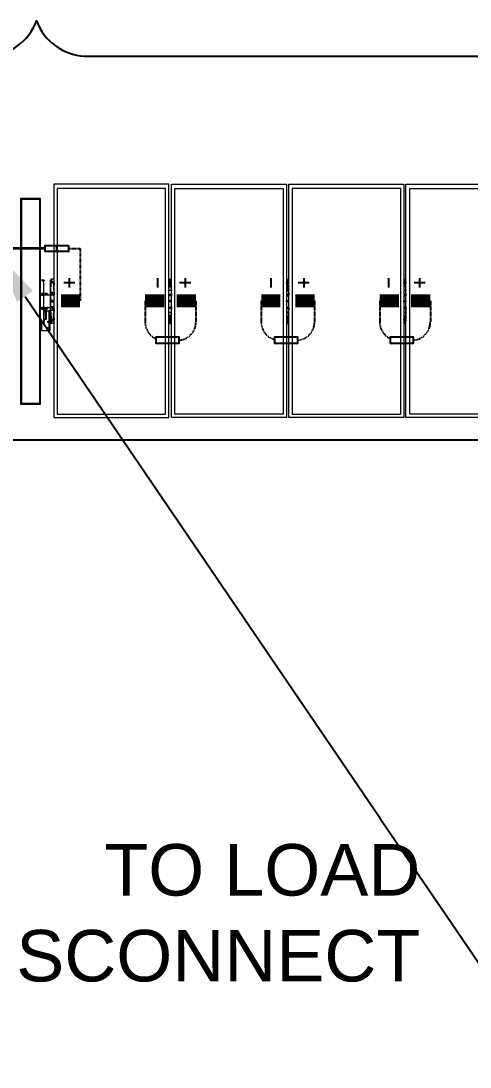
# Model space of a CAD drawing. Header units: feet. Extents: x -9903 to 12307, y -41 to 4121.
# Drawn here: x 10378.8 to 10553, y 1088 to 1494.2 of the extents above; entities that cross this region are included whole.
import ezdxf
from ezdxf import colors
from ezdxf.entities.mleader import LeaderData, LeaderLine
from ezdxf.lldxf.tags import DXFTag
from ezdxf.math import Vec2, Vec3

# ---------------------------------------------------------------- set-up
doc = ezdxf.new("R2010")
doc.units = ezdxf.units.FT
doc.header["$MEASUREMENT"] = 0
doc.linetypes.add('HIDDEN', pattern=[0.375, 0.25, -0.125])
for name, color, linetype in [('E-HARN-COMP', 8, 'Continuous'), ('E-TRNK-CABL-NEG', 6, 'HIDDEN'), ('E-TRUNK-CABLE-POS', 6, 'HIDDEN'), ('G-ANNO-TEXT', 1, 'Continuous'), ('Polarity-Text', 7, 'Continuous'), ('PV-DC-CABL-UG+', 5, 'DC+')]:
    doc.layers.add(name, color=color, linetype=linetype)
doc.styles.add('NEI-A', font='arial.ttf')
tags = doc.linetypes.add('DC+', pattern='A,0.176989,-0.049113,["DC+",NEI-A,S=0.1,R=0,X=0,Y=-0.05],-0.049113,-0.250887,0.176989', length=0.703091).pattern_tags.tags
tags[6] = DXFTag(74, 10)

# ---------------------------------------------------------------- blocks, each defined once
blk = doc.blocks.new('A$Cc93f9aa1')
at = {"lineweight": 5}
for points in [[(10.1663, 0), (10.1663, 0.4666), (9.9363, 0.4666), (9.9363, 0)], [(10.4012, 0), (10.1713, 0), (10.1713, 0.4666), (10.4012, 0.4666)], [(10.6362, 0), (10.4062, 0), (10.4062, 0.4666), (10.6362, 0.4666)], [(10.6396, 0), (10.6396, 0.4666), (10.8712, 0.4666), (10.8712, 0)], [(10.1596, 0.4583), (9.9429, 0.4583), (9.9429, 0.0067), (10.1596, 0.0067)], [(10.1779, 0.0067), (10.1779, 0.4583), (10.3946, 0.4583), (10.3946, 0.0067)], [(10.6296, 0.4583), (10.4129, 0.4583), (10.4129, 0.0067), (10.6296, 0.0067)], [(10.6479, 0.0067), (10.6479, 0.4583), (10.8629, 0.4583), (10.8629, 0.0067)], [(9.8696, 0.4383), (9.8696, 0.0267), (9.9096, 0.0267), (9.9096, 0.4383)], [(9.8713, 0.4366), (9.8713, 0.0283), (9.8713, 0.4366), (9.9079, 0.4366)], [(10.1679, 0.275), (10.1696, 0.275), (10.1696, 0.2733), (10.1679, 0.2733)], [(9.9296, 0.2683), (9.9296, 0.265)], [(9.9129, 0.2483), (9.9113, 0.2467), (9.9129, 0.245), (9.9146, 0.2467)], [(9.9146, 0.2467), (9.9129, 0.2467)], [(9.9146, 0.2467), (9.9129, 0.2467)], [(9.9196, 0.2467), (9.9179, 0.2467)], [(9.9246, 0.2467), (9.9229, 0.2467)], [(9.9329, 0.235), (9.9313, 0.235), (9.9313, 0.2317), (9.9346, 0.2317), (9.9346, 0.2333), (9.9329, 0.2333)], [(10.1679, 0.235), (10.1696, 0.235), (10.1696, 0.2317), (10.1663, 0.2317), (10.1663, 0.2333), (10.1679, 0.2333)], [(10.4029, 0.235), (10.4046, 0.2333), (10.4046, 0.2317), (10.4012, 0.2317), (10.4012, 0.2333), (10.4029, 0.2333)], [(10.6379, 0.235), (10.6379, 0.2333), (10.6396, 0.2333), (10.6396, 0.2317), (10.6379, 0.2317), (10.6362, 0.2317), (10.6362, 0.2333)], [(9.9129, 0.22), (9.9113, 0.2183), (9.9129, 0.2167), (9.9146, 0.2183)], [(9.9146, 0.22), (9.9129, 0.22), (9.9146, 0.22), (9.9146, 0.2183), (9.9146, 0.2167), (9.9129, 0.2167), (9.9146, 0.2167), (9.9146, 0.2183), (9.9129, 0.2183), (9.9146, 0.2183), (9.9129, 0.2183), (9.9146, 0.2183), (9.9129, 0.2183), (9.9146, 0.2183), (9.9129, 0.2183), (9.9146, 0.2183)], [(9.9196, 0.2133), (9.9179, 0.2133)], [(9.9196, 0.2133), (9.9179, 0.2133)], [(9.9279, 0.2133), (9.9263, 0.2133)], [(9.9313, 0.22), (9.9296, 0.22), (9.9313, 0.22), (9.9346, 0.22), (9.9346, 0.2217), (9.9313, 0.2217)], [(9.9146, 0.1917), (9.9129, 0.1917)], [(9.9296, 0.2), (9.9296, 0.1967), (9.9296, 0.19)], [(9.9329, 0.19), (9.9313, 0.19)], [(9.9079, 0.0283), (9.8713, 0.0283)]]:
    blk.add_lwpolyline(points, close=True, dxfattribs=at)
for points in [[(9.9079, 0.4366), (9.9079, 0.0283), (9.9079, 0.4366)], [(9.9096, 0.19), (9.9163, 0.19), (9.9163, 0.275), (9.9096, 0.275)], [(9.9129, 0.2733), (9.9146, 0.2733)], [(9.9163, 0.275), (9.9179, 0.275)], [(9.9296, 0.2767), (9.9313, 0.2767), (9.9313, 0.2717), (9.9296, 0.2717)], [(9.9296, 0.2683), (9.9296, 0.275), (9.9296, 0.2683)], [(9.9296, 0.275), (9.9313, 0.275), (9.9329, 0.275), (9.9313, 0.275)], [(9.9363, 0.2767), (9.9313, 0.2767)], [(10.1663, 0.2767), (10.1713, 0.2767)], [(10.1679, 0.2733), (10.1679, 0.27)], [(10.1729, 0.255), (10.1713, 0.255), (10.1713, 0.2567), (10.1696, 0.2633), (10.1696, 0.2733), (10.1696, 0.27), (10.1713, 0.2683)], [(10.4012, 0.2767), (10.4062, 0.2767)], [(10.4029, 0.275), (10.4046, 0.275)], [(10.4029, 0.27), (10.4029, 0.2733), (10.4029, 0.275), (10.4029, 0.2733), (10.4046, 0.2733), (10.4046, 0.2717), (10.4046, 0.27), (10.4046, 0.2683)], [(10.4062, 0.255), (10.4046, 0.255), (10.4046, 0.2633), (10.4029, 0.2733)], [(10.6362, 0.2767), (10.6396, 0.2767)], [(10.6379, 0.2733), (10.6379, 0.275), (10.6379, 0.2733)], [(10.6379, 0.27), (10.6379, 0.2733), (10.6396, 0.2717), (10.6396, 0.27), (10.6396, 0.2683)], [(10.6412, 0.255), (10.6396, 0.255), (10.6396, 0.2633), (10.6379, 0.2733)], [(9.9346, 0.2717), (9.9363, 0.25), (9.9296, 0.25), (9.9313, 0.2717), (9.9296, 0.2717), (9.9296, 0.27)], [(9.9296, 0.2483), (9.9296, 0.265), (9.9296, 0.2483)], [(9.9346, 0.2717), (9.9313, 0.2717), (9.9346, 0.2717)], [(9.9346, 0.2683), (9.9346, 0.27)], [(9.9363, 0.2667), (9.9363, 0.2683), (9.9379, 0.2683)], [(10.1729, 0.2467), (10.1713, 0.2467), (10.1713, 0.255)], [(10.4079, 0.2467), (10.4062, 0.2467), (10.4062, 0.2517), (10.4046, 0.2533), (10.4046, 0.255)], [(10.6412, 0.2467), (10.6396, 0.2467), (10.6396, 0.255)], [(9.9129, 0.2483), (9.9113, 0.2467)], [(9.9113, 0.2483), (9.9113, 0.2467)], [(9.9113, 0.2483), (9.9113, 0.2483)], [(9.9129, 0.2483), (9.9113, 0.2483)], [(9.9129, 0.245), (9.9113, 0.2467)], [(9.9113, 0.2467), (9.9113, 0.245)], [(9.9113, 0.2467), (9.9113, 0.2467)], [(9.9113, 0.245), (9.9129, 0.245)], [(9.9113, 0.245), (9.9113, 0.245)], [(9.9129, 0.2483), (9.9146, 0.2483)], [(9.9129, 0.2483), (9.9146, 0.2483)], [(9.9129, 0.2483), (9.9146, 0.2483), (9.9146, 0.2467)], [(9.9129, 0.2483), (9.9129, 0.2483)], [(9.9146, 0.2483), (9.9129, 0.2483)], [(9.9129, 0.2467), (9.9146, 0.2467)], [(9.9129, 0.2467), (9.9146, 0.2467)], [(9.9146, 0.2467), (9.9146, 0.245), (9.9129, 0.245)], [(9.9129, 0.2467), (9.9146, 0.2467)], [(9.9129, 0.2467), (9.9146, 0.2467)], [(9.9129, 0.245), (9.9146, 0.245)], [(9.9129, 0.245), (9.9129, 0.245)], [(9.9146, 0.2483), (9.9146, 0.2483)], [(9.9146, 0.2467), (9.9146, 0.2483)], [(9.9146, 0.2467), (9.9163, 0.2467)], [(9.9146, 0.2467), (9.9146, 0.2467)], [(9.9146, 0.245), (9.9146, 0.2467)], [(9.9146, 0.245), (9.9146, 0.245)], [(9.9363, 0.245), (9.9346, 0.245), (9.9296, 0.245), (9.9229, 0.245), (9.9179, 0.245), (9.9163, 0.245)], [(9.9163, 0.22), (9.9179, 0.22), (9.9229, 0.22), (9.9296, 0.22), (9.9296, 0.245), (9.9313, 0.245), (9.9296, 0.245)], [(9.9229, 0.2483), (9.9213, 0.2483), (9.9229, 0.2483), (9.9229, 0.2467), (9.9179, 0.2467), (9.9179, 0.2483), (9.9196, 0.2483), (9.9213, 0.2483)], [(9.9179, 0.2483), (9.9213, 0.2483), (9.9196, 0.2483)], [(9.9296, 0.2483), (9.9296, 0.25), (9.9313, 0.25)], [(9.9296, 0.25), (9.9363, 0.25), (9.9379, 0.25)], [(9.9346, 0.2467), (9.9346, 0.245), (9.9313, 0.245), (9.9296, 0.245), (9.9296, 0.2483), (9.9313, 0.2483)], [(9.9296, 0.2483), (9.9296, 0.2467), (9.9296, 0.2483)], [(9.9296, 0.2467), (9.9296, 0.2183), (9.9296, 0.2467)], [(9.9363, 0.2467), (9.9346, 0.2467), (9.9313, 0.2467), (9.9313, 0.245)], [(10.1663, 0.2467), (10.1713, 0.2467)], [(10.1663, 0.245), (10.1713, 0.245), (10.1729, 0.245)], [(10.1713, 0.245), (10.1713, 0.2433), (10.1663, 0.2433)], [(10.4062, 0.2467), (10.4046, 0.2467), (10.4012, 0.2467)], [(10.4012, 0.245), (10.4046, 0.245), (10.4062, 0.245)], [(10.4012, 0.2433), (10.4046, 0.2433), (10.4062, 0.2433)], [(10.4046, 0.2433), (10.4046, 0.245)], [(10.6362, 0.2467), (10.6396, 0.2467)], [(10.6362, 0.245), (10.6396, 0.245), (10.6412, 0.245)], [(10.6396, 0.245), (10.6396, 0.2433), (10.6362, 0.2433)], [(9.9146, 0.2167), (9.9129, 0.2167), (9.9113, 0.2183), (9.9129, 0.22), (9.9113, 0.22), (9.9113, 0.2183), (9.9113, 0.2167), (9.9129, 0.2167)], [(9.9113, 0.22), (9.9113, 0.22)], [(9.9113, 0.2183), (9.9113, 0.2183)], [(9.9113, 0.2167), (9.9113, 0.2167)], [(9.9229, 0.2133), (9.9213, 0.2133), (9.9196, 0.2133), (9.9196, 0.2117), (9.9196, 0.1967), (9.9213, 0.1967), (9.9213, 0.2133), (9.9263, 0.2133), (9.9263, 0.1733), (9.9113, 0.1733)], [(9.9129, 0.22), (9.9129, 0.22)], [(9.9129, 0.2167), (9.9129, 0.2167)], [(9.9146, 0.22), (9.9146, 0.22)], [(9.9146, 0.2183), (9.9146, 0.2183)], [(9.9146, 0.2167), (9.9146, 0.2167)], [(9.9163, 0.215), (9.9163, 0.2133), (9.9179, 0.2133)], [(9.9179, 0.215), (9.9163, 0.215), (9.9179, 0.215)], [(9.9163, 0.215), (9.9179, 0.215)], [(9.9163, 0.2133), (9.9163, 0.2133)], [(9.9163, 0.2133), (9.9179, 0.2133)], [(9.9163, 0.2133), (9.9179, 0.2133)], [(9.9163, 0.2133), (9.9179, 0.2133)], [(9.9163, 0.2133), (9.9179, 0.2133)], [(9.9163, 0.2133), (9.9179, 0.2133), (9.9196, 0.2133)], [(9.9163, 0.2133), (9.9179, 0.2133), (9.9196, 0.2133)], [(9.9163, 0.2133), (9.9179, 0.2133)], [(9.9163, 0.2133), (9.9179, 0.2133), (9.9196, 0.2133)], [(9.9163, 0.2133), (9.9196, 0.2133)], [(9.9179, 0.1933), (9.9163, 0.1933), (9.9196, 0.1967), (9.9196, 0.2117)], [(9.9246, 0.22), (9.9229, 0.22), (9.9229, 0.2183), (9.9179, 0.2183), (9.9179, 0.22), (9.9196, 0.22)], [(9.9179, 0.2183), (9.9179, 0.2167), (9.9196, 0.2167), (9.9213, 0.2167), (9.9229, 0.2167)], [(9.9179, 0.2167), (9.9213, 0.2167), (9.9196, 0.2167)], [(9.9179, 0.215), (9.9179, 0.2133)], [(9.9179, 0.215), (9.9196, 0.215)], [(9.9179, 0.2133), (9.9196, 0.2133)], [(9.9179, 0.2133), (9.9196, 0.2133)], [(9.9179, 0.2133), (9.9196, 0.2133)], [(9.9213, 0.2117), (9.9196, 0.2117), (9.9179, 0.2133), (9.9196, 0.2133), (9.9179, 0.2133), (9.9196, 0.2133), (9.9213, 0.2133), (9.9229, 0.2133), (9.9213, 0.2133), (9.9279, 0.2133), (9.9279, 0.1733), (9.9263, 0.1733)], [(9.9196, 0.2133), (9.9213, 0.2133)], [(9.9213, 0.2167), (9.9229, 0.2167), (9.9229, 0.2183)], [(9.9296, 0.22), (9.9313, 0.22), (9.9296, 0.22), (9.9296, 0.2183)], [(9.9296, 0.2167), (9.9296, 0.2183), (9.9296, 0.2167)], [(9.9296, 0.2167), (9.9296, 0.2), (9.9296, 0.2167)], [(9.9296, 0.2167), (9.9296, 0.215), (9.9313, 0.215)], [(9.9346, 0.1933), (9.9363, 0.215), (9.9296, 0.215), (9.9313, 0.1933), (9.9296, 0.1933)], [(9.9296, 0.215), (9.9363, 0.215), (9.9379, 0.215)], [(9.9363, 0.22), (9.9346, 0.22), (9.9346, 0.2183), (9.9313, 0.2183), (9.9313, 0.22), (9.9329, 0.22)], [(9.9313, 0.2183), (9.9313, 0.2183)], [(10.1663, 0.2217), (10.1713, 0.2217), (10.1713, 0.22)], [(10.1663, 0.22), (10.1713, 0.22), (10.1729, 0.22)], [(10.1713, 0.2183), (10.1663, 0.2183)], [(10.1679, 0.1917), (10.1696, 0.1917), (10.1696, 0.2), (10.1713, 0.21), (10.1713, 0.2183), (10.1729, 0.2183)], [(10.4012, 0.2217), (10.4046, 0.2217), (10.4062, 0.2217)], [(10.4062, 0.22), (10.4046, 0.22), (10.4012, 0.22)], [(10.4012, 0.2183), (10.4046, 0.2183), (10.4062, 0.2183)], [(10.4062, 0.21), (10.4046, 0.21), (10.4046, 0.2), (10.4029, 0.1933), (10.4029, 0.1917), (10.4046, 0.1917)], [(10.4046, 0.22), (10.4046, 0.2217)], [(10.4046, 0.21), (10.4046, 0.2117), (10.4062, 0.215), (10.4062, 0.2183), (10.4079, 0.2183)], [(10.6362, 0.2217), (10.6396, 0.2217), (10.6396, 0.22)], [(10.6362, 0.22), (10.6396, 0.22), (10.6412, 0.22)], [(10.6396, 0.2183), (10.6362, 0.2183)], [(10.6412, 0.2183), (10.6396, 0.2183), (10.6396, 0.21), (10.6396, 0.2), (10.6379, 0.1933), (10.6379, 0.1917), (10.6396, 0.1917)], [(9.9113, 0.19), (9.9113, 0.175), (9.9129, 0.175)], [(9.9163, 0.195), (9.9179, 0.1967), (9.9163, 0.195), (9.9163, 0.1933)], [(9.9163, 0.19), (9.9179, 0.19)], [(9.9246, 0.1917), (9.9229, 0.1917), (9.9246, 0.1917), (9.9263, 0.1917)], [(9.9296, 0.195), (9.9313, 0.1933), (9.9313, 0.1883), (9.9296, 0.1883)], [(9.9296, 0.19), (9.9313, 0.19)], [(9.9313, 0.1933), (9.9346, 0.1933), (9.9313, 0.1933)], [(9.9346, 0.195), (9.9346, 0.1967)], [(9.9379, 0.1967), (9.9363, 0.1967), (9.9363, 0.1983)], [(10.1713, 0.1967), (10.1696, 0.195), (10.1696, 0.19), (10.1679, 0.19), (10.1679, 0.1917), (10.1679, 0.195)], [(10.4029, 0.19), (10.4029, 0.1917), (10.4046, 0.1917), (10.4046, 0.195), (10.4046, 0.1967)], [(10.4029, 0.195), (10.4029, 0.1917), (10.4029, 0.19), (10.4046, 0.19)], [(10.6396, 0.1967), (10.6396, 0.195), (10.6396, 0.1933), (10.6379, 0.1933), (10.6379, 0.19), (10.6379, 0.1917), (10.6379, 0.195)], [(9.9229, 0.18), (9.9246, 0.18), (9.9263, 0.18)], [(9.9363, 0.1883), (9.9313, 0.1883)], [(10.1663, 0.1883), (10.1713, 0.1883)], [(10.4012, 0.1883), (10.4062, 0.1883)], [(10.6362, 0.1883), (10.6396, 0.1883)]]:
    blk.add_lwpolyline(points, dxfattribs=at)
at = {"color": 8, "lineweight": 5, "true_color": 0x808080}
for points in [[(9.9163, 0.2483), (9.9163, 0.275)], [(10.1663, 0.2767), (10.1713, 0.2767)], [(10.1679, 0.2733), (10.1663, 0.2583)], [(10.1679, 0.2733), (10.1679, 0.2733)], [(10.1713, 0.2733), (10.1696, 0.2733), (10.1696, 0.275)], [(10.4012, 0.2767), (10.4062, 0.2767)], [(10.4029, 0.2733), (10.4012, 0.2583)], [(10.4062, 0.2733), (10.4046, 0.2733), (10.4046, 0.275), (10.4029, 0.275)], [(10.4029, 0.2733), (10.4029, 0.2733)], [(10.6362, 0.2767), (10.6396, 0.2767)], [(10.6379, 0.2733), (10.6362, 0.2583)], [(10.6396, 0.2733), (10.6396, 0.275), (10.6379, 0.275)], [(10.6379, 0.2733), (10.6379, 0.2733)], [(9.9363, 0.27), (9.9346, 0.2717)], [(9.9363, 0.255), (9.9363, 0.2683)], [(9.9363, 0.2617), (9.9363, 0.2667), (9.9379, 0.2667)], [(10.1663, 0.2683), (10.1679, 0.27)], [(10.1663, 0.255), (10.1713, 0.255)], [(10.1713, 0.27), (10.1696, 0.27), (10.1696, 0.2683), (10.1713, 0.2617)], [(10.1713, 0.2667), (10.1713, 0.2683)], [(10.4012, 0.2683), (10.4012, 0.27)], [(10.4012, 0.255), (10.4046, 0.255)], [(10.4062, 0.27), (10.4046, 0.27), (10.4046, 0.2683), (10.4062, 0.2617)], [(10.4062, 0.2683), (10.4046, 0.2683), (10.4062, 0.2667)], [(10.6362, 0.2683), (10.6362, 0.27)], [(10.6362, 0.255), (10.6396, 0.255)], [(10.6396, 0.2617), (10.6396, 0.27), (10.6412, 0.27)], [(10.6396, 0.2667), (10.6396, 0.2683)], [(9.9163, 0.22), (9.9163, 0.2467)], [(9.9229, 0.2483), (9.9179, 0.2483)], [(9.9179, 0.2467), (9.9229, 0.2467)], [(9.9363, 0.245), (9.9346, 0.245), (9.9363, 0.245), (9.9363, 0.25)], [(9.9363, 0.2483), (9.9379, 0.2483)], [(9.9163, 0.19), (9.9163, 0.2183)], [(9.9163, 0.2117), (9.9196, 0.2117)], [(9.9179, 0.22), (9.9229, 0.22)], [(9.9179, 0.2167), (9.9229, 0.2167)], [(9.9363, 0.215), (9.9363, 0.22), (9.9346, 0.22), (9.9363, 0.22)], [(9.9363, 0.2167), (9.9379, 0.2167)], [(9.9363, 0.1967), (9.9363, 0.21)], [(10.1713, 0.21), (10.1663, 0.21)], [(10.4046, 0.21), (10.4012, 0.21)], [(10.6396, 0.21), (10.6362, 0.21)], [(9.9163, 0.195), (9.9163, 0.195)], [(9.9346, 0.1933), (9.9363, 0.195)], [(9.9363, 0.2033), (9.9363, 0.1983), (9.9379, 0.1983)], [(10.1663, 0.2067), (10.1679, 0.1917)], [(10.1679, 0.195), (10.1663, 0.1967)], [(10.1679, 0.195), (10.1663, 0.195), (10.1679, 0.195)], [(10.1679, 0.1917), (10.1679, 0.1917)], [(10.1713, 0.195), (10.1696, 0.195), (10.1696, 0.1967), (10.1713, 0.2033)], [(10.1696, 0.19), (10.1696, 0.1917), (10.1713, 0.1917)], [(10.1713, 0.1967), (10.1713, 0.1983)], [(10.4012, 0.2067), (10.4029, 0.1917)], [(10.4012, 0.1967), (10.4012, 0.195), (10.4029, 0.195)], [(10.4029, 0.19), (10.4046, 0.19), (10.4046, 0.1917), (10.4062, 0.1917)], [(10.4029, 0.1917), (10.4029, 0.1917)], [(10.4062, 0.195), (10.4046, 0.195), (10.4046, 0.1967), (10.4062, 0.2033)], [(10.4062, 0.1967), (10.4046, 0.1967), (10.4062, 0.1983)], [(10.6362, 0.2067), (10.6379, 0.1917)], [(10.6362, 0.195), (10.6362, 0.1967)], [(10.6379, 0.19), (10.6396, 0.19), (10.6396, 0.1917)], [(10.6379, 0.1917), (10.6379, 0.1917)], [(10.6396, 0.2033), (10.6396, 0.195), (10.6412, 0.195)], [(10.6396, 0.1967), (10.6396, 0.1983)], [(10.1663, 0.1883), (10.1713, 0.1883)], [(10.4012, 0.1883), (10.4062, 0.1883)], [(10.6362, 0.1883), (10.6396, 0.1883)]]:
    blk.add_lwpolyline(points, dxfattribs=at)
for points in [[(9.9379, 0.2683), (9.9363, 0.2683)], [(10.1663, 0.27), (10.1679, 0.27)], [(10.4029, 0.27), (10.4012, 0.27)], [(10.6379, 0.27), (10.6362, 0.27)], [(9.9179, 0.1933), (9.9163, 0.1933)], [(9.9379, 0.1967), (9.9363, 0.1967)], [(10.6379, 0.195), (10.6362, 0.195)]]:
    blk.add_lwpolyline(points, close=True, dxfattribs=at)

msp = doc.modelspace()

# ---------------------------------------------------------------- linework, layer by layer
at = {"layer": 'E-HARN-COMP'}
for points in [[(10392.68, 1407.01), (10392.68, 1404.68), (10388.12, 1404.68), (10388.12, 1407.01)], [(10397.25, 1407.01), (10397.25, 1404.68), (10392.68, 1404.68), (10392.68, 1407.01)]]:
    msp.add_lwpolyline(points, close=True, dxfattribs=at)
at = {"layer": 'E-HARN-COMP', "const_width": 5}
for points in [[(10394.24, 1385.47), (10401.7, 1385.47)], [(10426.93, 1385.47), (10434.39, 1385.47)], [(10439.2, 1385.47), (10446.65, 1385.47)], [(10471.95, 1385.47), (10479.41, 1385.47)], [(10485.19, 1385.47), (10492.65, 1385.47)], [(10517.95, 1385.47), (10525.41, 1385.47)], [(10530.12, 1385.47), (10537.57, 1385.47)]]:
    msp.add_lwpolyline(points, dxfattribs=at)
at = {"layer": 'E-HARN-COMP'}
for points in [[(10435.61, 1371.38), (10431.05, 1371.38), (10431.05, 1369.06), (10435.61, 1369.06)], [(10435.61, 1369.06), (10440.18, 1369.06), (10440.18, 1371.38), (10435.61, 1371.38)], [(10481.61, 1371.38), (10477.05, 1371.38), (10477.05, 1369.06), (10481.61, 1369.06)], [(10481.61, 1369.06), (10486.18, 1369.06), (10486.18, 1371.38), (10481.61, 1371.38)], [(10526.54, 1371.38), (10521.97, 1371.38), (10521.97, 1369.06), (10526.54, 1369.06)], [(10526.54, 1369.06), (10531.1, 1369.06), (10531.1, 1371.38), (10526.54, 1371.38)]]:
    msp.add_lwpolyline(points, dxfattribs=at)
at = {"layer": 'E-TRNK-CABL-NEG', "color": 7, "linetype": 'Continuous', "ltscale": 0.1, "const_width": 1}
msp.add_lwpolyline([(10331.91, 1405.84), (10388.12, 1405.84)], dxfattribs=at)
at = {"layer": 'E-TRNK-CABL-NEG', "ltscale": 0.1}
for points in [[(10426.93, 1385.47), (10426.93, 1377.23, 0.294061), (10431.05, 1370.84, 0.294061)], [(10471.95, 1385.47), (10471.95, 1377.23, 0.334879), (10477.05, 1370.48, 0.334879)], [(10517.95, 1385.47), (10517.95, 1377.23, 0.289984), (10521.97, 1370.88, 0.289984)]]:
    msp.add_lwpolyline(points, format="xyb", dxfattribs=at)
at = {"layer": 'E-TRUNK-CABLE-POS', "ltscale": 0.1}
msp.add_lwpolyline([(10397.25, 1405.84), (10401.7, 1405.84), (10401.7, 1385.47)], dxfattribs=at)
for points in [[(10446.65, 1385.47), (10446.65, 1377.23, -0.391396), (10440.18, 1370.23, -0.391396)], [(10492.65, 1385.47), (10492.65, 1377.23, -0.391396), (10486.18, 1370.23, -0.391396)], [(10537.57, 1385.47), (10537.57, 1377.23, -0.391396), (10531.1, 1370.23, -0.391396)]]:
    msp.add_lwpolyline(points, format="xyb", dxfattribs=at)
at = {"layer": 'G-ANNO-TEXT', "flags": 128}
msp.add_lwpolyline([(9728.97, 1466.87, -0.298343), (9747.48, 1480.52), (10366.31, 1480.52, 0.298343), (10384.81, 1494.17, 0.298343), (10403.32, 1480.52), (11019.02, 1480.52)], format="xyb", dxfattribs=at)
at = {"layer": 'Polarity-Text'}
for p, q in [((10397.5, 1394.32), (10397.5, 1390.7)), ((10431.7, 1394.25), (10431.7, 1390.63)), ((10442.46, 1394.32), (10442.46, 1390.7)), ((10475.74, 1394.25), (10475.74, 1390.63)), ((10488.46, 1394.32), (10488.46, 1390.7)), ((10521.35, 1394.25), (10521.35, 1390.63)), ((10533.38, 1394.32), (10533.38, 1390.7)), ((10399.64, 1392.51), (10395.37, 1392.51)), ((10444.6, 1392.51), (10440.32, 1392.51)), ((10490.59, 1392.51), (10486.32, 1392.51)), ((10535.52, 1392.51), (10531.24, 1392.51))]:
    msp.add_line(p, q, dxfattribs=at)
at = {"layer": 'PV-DC-CABL-UG+', "ltscale": 0.6}
msp.add_lwpolyline([(11019.64, 1331.44), (10370.36, 1331.44), (10370.36, 1317.04)], dxfattribs=at)

# ---------------------------------------------------------------- block references
at = {"xscale": 194.04614304, "yscale": 194.04614304, "zscale": 194.04614304}
msp.add_blockref('A$Cc93f9aa1', (8463.43, 1340.2), dxfattribs=at)

# ---------------------------------------------------------------- texts
at = {"layer": 'G-ANNO-TEXT', "insert": (10533.69, 1120.98, -22.9), "char_height": 20, "width": 320.0701, "attachment_point": 9, "style": 'NEI-A', "bg_fill": 3, "box_fill_scale": 1.5, "bg_fill_color": 256, "bg_fill_transparency": 0}
msp.add_mtext('TO LOAD \\PBREAK DISCONNECT', dxfattribs=at)

# ---------------------------------------------------------------- next in the draw order: leaders
at = {"layer": 'G-ANNO-TEXT'}
ml = msp.add_multileader_mtext('Standard', dxfattribs=at)
ml.set_content('MOTOR GAP STRING JUMPER', color=256, style='NEI-A')
ml.set_leader_properties()
ml.build(insert=Vec2(0, 0))
ml.multileader.update_dxf_attribs({"dogleg_length": 0.36, "arrow_head_size": 22.51})
ctx = ml.context
ctx.base_point, ctx.char_height, ctx.arrow_head_size, ctx.landing_gap_size, ctx.plane_origin = Vec3(10616.34, 1107.85, -22.9), 20, 22.51, 23.05, Vec3(18183.8, -4307.49, -22.9)
notes = []
notes.append((ctx, [(0, (1, 1, 0), (10570.24, 1107.85, -22.9), (1, 0), 46.1, [(0, [(10367.71, 1405.84, -22.9)], 0, [])])]))
ctx.mtext.insert, ctx.mtext.width, ctx.mtext.flow_direction = Vec3(10639.39, 1118.02, -22.9), 406.5438, 5
ctx.mtext.has_bg_fill, ctx.mtext.bg_color, ctx.mtext.bg_scale_factor, ctx.mtext.bg_transparency, ctx.mtext.use_window_bg_color = 1, -1073741824, 1.5, 0, 1
for ctx, leaders in notes:
    for number, flags, end, landing, length, lines in leaders:
        leader = LeaderData()
        leader.index, (leader.has_last_leader_line, leader.has_dogleg_vector, leader.attachment_direction) = number, flags
        leader.last_leader_point, leader.dogleg_vector, leader.dogleg_length = Vec3(end), Vec3(landing), length
        for number, points, colour, breaks in lines:
            line = LeaderLine()
            line.index, line.vertices, line.color, line.breaks = number, Vec3.list(points), colors.encode_raw_color(colour), breaks
            leader.lines.append(line)
        ctx.leaders.append(leader)

doc.saveas('drawing.dxf')
